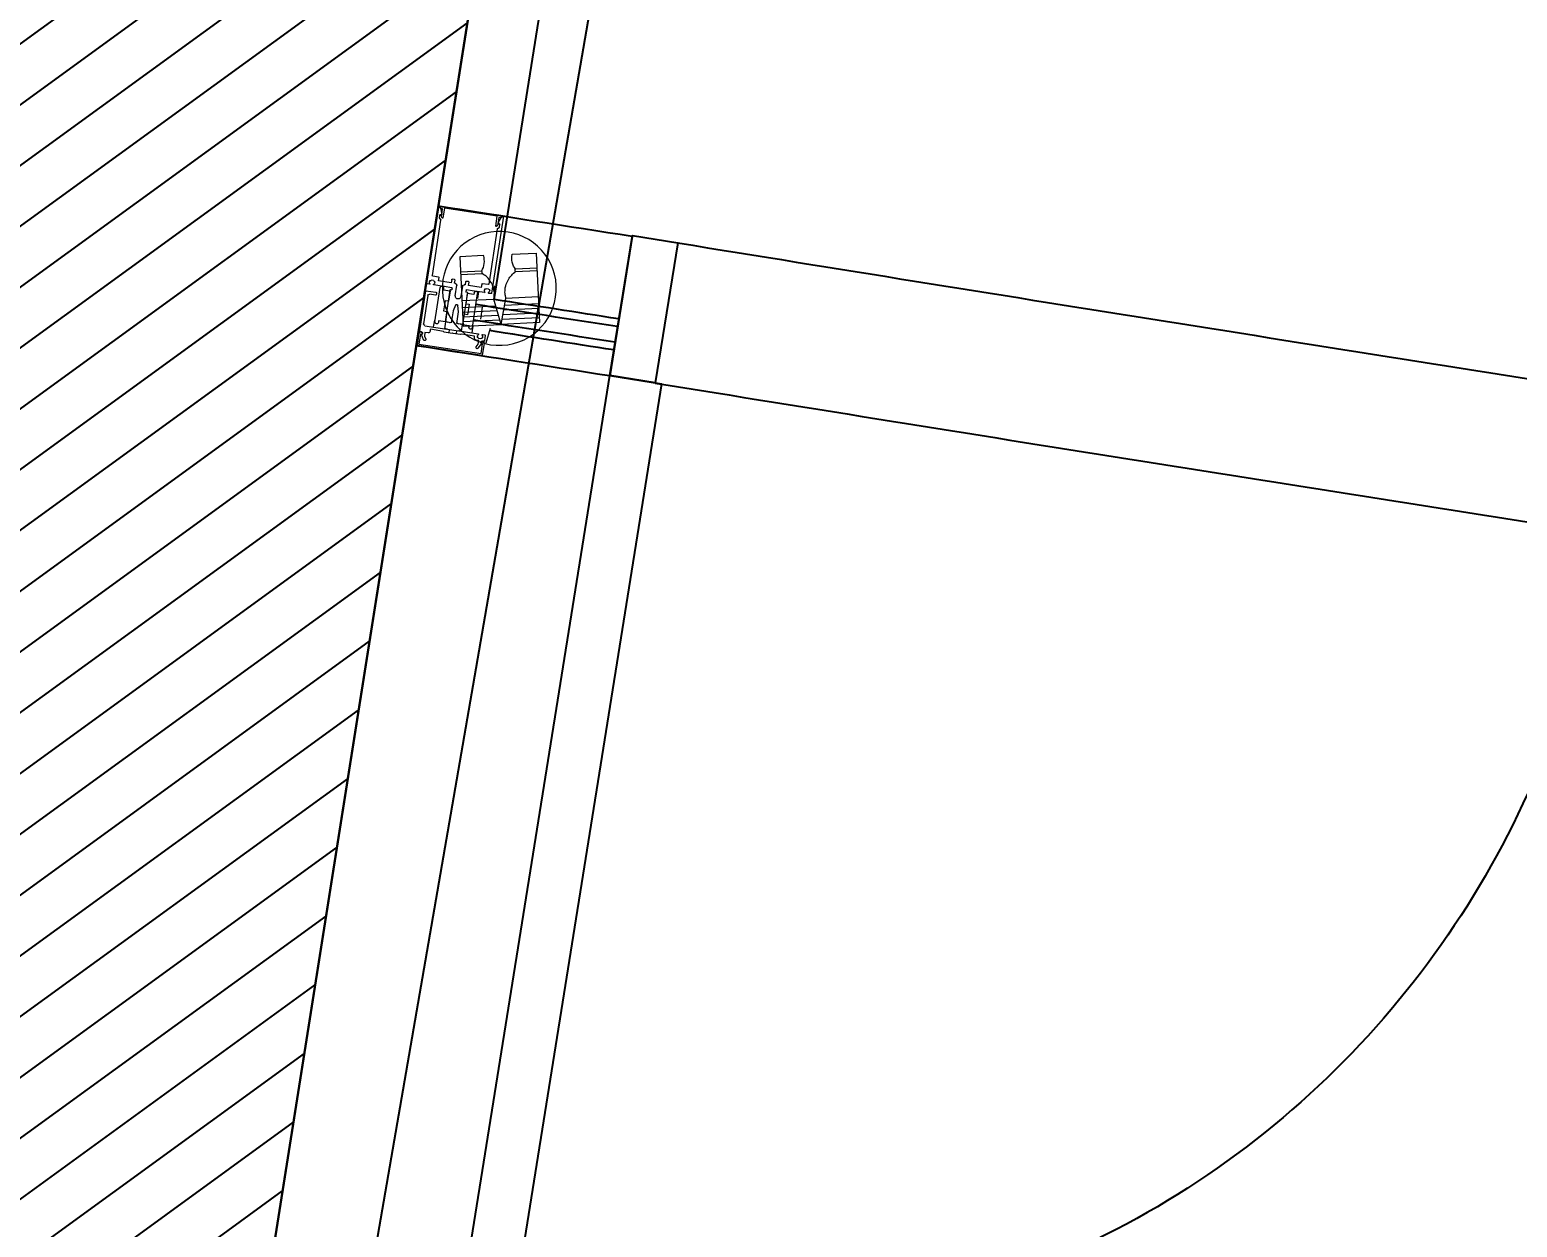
# Model space of a CAD drawing. Extents: x -678889171 to 586587, y -792238163 to 335485.
# Drawn here: x 38687 to 39821, y 48783 to 49696 of the extents above; entities that cross this region are included whole.
import ezdxf
from ezdxf.xclip import XClip

# ---------------------------------------------------------------- set-up
doc = ezdxf.new("R2010")
doc.units = 0
doc.header["$MEASUREMENT"] = 0
doc.header["$XCLIPFRAME"] = 2
doc.layers.get('0').update_dxf_attribs({"color": 8})
for name, color, linetype in [('1', 8, 'Continuous'), ('embedded HR power', 3, 'Continuous'), ('Title Block', 7, 'Continuous'), ('XR-A-9TH-FLOOR$0$A-SITE-PATT', 252, 'Continuous'), ('XR-A-9TH-FLOOR$0$A-WALL', 252, 'Continuous'), ('XR-A-col-910$0$A-COLS', 252, 'Continuous'), ('XR-A-col-910$0$A-COLS-PATT', 252, 'Continuous'), ('XR-A-TYP 00(OUTER)$0$A-DOOR', 252, 'Continuous'), ('XR-A-TYP 00(OUTER)$0$A-GLAZ', 252, 'Continuous'), ('XR-A-TYP 00(OUTER)$0$A-SITE-PATT', 252, 'Continuous'), ('XR-A-TYP 01(OUTER)$0$A-SITE-PATT', 252, 'Continuous'), ('XR-A-TYP-4TH TO 10TH (OUTER)$0$A-DIM-IN', 252, 'Continuous')]:
    doc.layers.add(name, color=color, linetype=linetype)
for name, color, linetype, lineweight in [('XR-A-col-910$0$MOD-COL', 252, 'Continuous', 50), ('XR-A-TYP 00(OUTER)$0$A-WALL-CMU', 252, 'Continuous', 50), ('XR-A-TYP 00(OUTER)$0$Main entrance$0$A-ELEV-GLAZ', 252, 'Continuous', 20), ('XR-A-TYP 01(OUTER)$0$xref units$0$A-ELEV-P1', 252, 'Continuous', 9)]:
    doc.layers.add(name, color=color, linetype=linetype, lineweight=lineweight)

# ---------------------------------------------------------------- blocks, each defined once
blk = doc.blocks.new('OO')
at = {"layer": 'Title Block', "color": 1, "lineweight": 0}
blk.add_lwpolyline([(60952.7, 178216.7, 1), (60952.7, 178129.8, 1), (60952.7, 178216.7, 0.198221), (60922.1, 178204.1, 0.198221)], format="xyb", dxfattribs=at)
for points in [[(60925.2, 178173.1), (60944.8, 178177.7), (60945.5, 178177.5), (60946.8, 178177.3), (60947.6, 178177.2), (60948.6, 178177.2), (60949.5, 178177.2), (60950.6, 178177.2), (60951.8, 178177.4), (60952.8, 178177.6), (60954.4, 178178), (60955.7, 178178.4), (60957.2, 178179.1), (60959.2, 178180.3), (60960.1, 178180.8), (60960.8, 178181.4), (60961.7, 178182.2), (60962.4, 178182.9), (60963.1, 178183.6), (60963.7, 178184.5), (60964.4, 178185.4), (60964.7, 178185.9), (60964.9, 178185.8), (60965.2, 178185.8), (60965.4, 178185.7), (60965.7, 178185.7), (60966, 178185.7), (60966.2, 178185.8), (60966.4, 178185.8), (60966.7, 178185.9), (60966.7, 178186), (60968, 178185.2), (60969.2, 178184.6), (60970.7, 178184.1), (60972.2, 178183.8), (60973.8, 178183.6), (60975.3, 178183.6), (60976.7, 178183.7), (60977.8, 178183.9), (60978.3, 178184), (60978.2, 178202.2), (60925.2, 178202.2), (60925.2, 178173.1)], [(60928.8, 178202.2), (60928.8, 178174)], [(60932.4, 178202.2), (60932.4, 178174.8)], [(60936, 178202.2), (60936, 178175.6)], [(60939.6, 178202.2), (60939.6, 178176.4)], [(60944.8, 178202.2), (60944.8, 178177.6)], [(60964.7, 178202.2), (60964.7, 178185.9)], [(60966.7, 178202.2), (60966.7, 178186)], [(60925.2, 178173.1), (60944.8, 178168.6), (60945.5, 178168.7), (60946.8, 178168.9), (60947.6, 178169), (60948.6, 178169.1), (60949.5, 178169.1), (60950.6, 178169), (60951.8, 178168.9), (60952.8, 178168.7), (60954.4, 178168.3), (60955.7, 178167.8), (60957.2, 178167.1), (60959.2, 178166), (60960.1, 178165.4), (60960.8, 178164.8), (60961.7, 178164.1), (60962.4, 178163.3), (60963.1, 178162.6), (60963.7, 178161.8), (60964.4, 178160.9), (60964.7, 178160.4), (60964.9, 178160.4), (60965.2, 178160.5), (60965.4, 178160.5), (60965.7, 178160.5), (60966, 178160.5), (60966.2, 178160.5), (60966.4, 178160.4), (60966.7, 178160.3), (60966.7, 178160.3), (60968, 178161), (60969.2, 178161.6), (60970.7, 178162.1), (60972.2, 178162.5), (60973.8, 178162.7), (60975.3, 178162.7), (60976.7, 178162.5), (60977.8, 178162.3), (60978.3, 178162.2), (60978.2, 178144), (60925.2, 178144), (60925.2, 178173.1)], [(60928.8, 178144), (60928.8, 178172.3)], [(60932.4, 178144), (60932.4, 178171.5)], [(60936, 178144), (60936, 178170.6)], [(60939.6, 178144), (60939.6, 178169.8)], [(60944.8, 178144), (60944.8, 178168.6)], [(60964.7, 178144), (60964.7, 178160.4)], [(60966.7, 178144), (60966.7, 178160.3)]]:
    blk.add_lwpolyline(points, dxfattribs=at)
blk = doc.blocks.new('*U1548')
at = {"layer": 'XR-A-col-910$0$A-COLS-PATT'}
h = blk.add_hatch(dxfattribs=at)
h.set_pattern_fill('ANSI31', color=256, scale=300)
h.set_pattern_definition([(45, (0, -1000), (-26.516504, 26.516504), [])])
h.paths.add_polyline_path([(-15833.5, 85098.8), (-15333.5, 85098.8), (-15333.5, 83798.8), (-15833.5, 83798.8)])
at = {"layer": 'XR-A-col-910$0$A-COLS'}
blk.add_lwpolyline([(-15833.5, 85098.8), (-15333.5, 85098.8), (-15333.5, 83798.8), (-15833.5, 83798.8)], close=True, dxfattribs=at)
blk = doc.blocks.new('XR-A-col-910')
at = {"layer": 'XR-A-col-910$0$MOD-COL', "rotation": 351.0171996988079}
blk.add_blockref('*U1548', (43718.2, -50021.7), dxfattribs=at)
blk = doc.blocks.new('XR-A-TYP 00(OUTER)$0$D1')
at = {"layer": 'XR-A-TYP 00(OUTER)$0$A-DOOR', "extrusion": (-2.40084e-09, -2.24279e-08, 1), "elevation": 0}
for points in [[(66309, 178847.8), (66344, 178846.8), (66346.5, 178954.8), (66311.5, 178955.7), (66309, 178847.8)], [(67073.7, 178826.6), (67108.7, 178825.7), (67111.2, 178933.7), (67076.2, 178934.6), (67073.7, 178826.6)]]:
    blk.add_lwpolyline(points, dxfattribs=at)
for points in [[(67076.2, 178934.6, -0.001328), (66346.5, 178954.8, -0.000542)], [(67073.5, 178826.4, -0.001345), (66344, 178846.8, -0.000388)], [(67089.2, 178105.8, -0.000073), (67049.2, 178106.8, -0.000073)]]:
    blk.add_lwpolyline(points, format="xyb", dxfattribs=at)
at = {"layer": 'XR-A-TYP 00(OUTER)$0$A-DOOR', "extrusion": (-2.40828e-09, -2.24517e-08, 1), "elevation": 0}
blk.add_lwpolyline([(67089.2, 178105.8), (67108.7, 178825.6), (67068.8, 178826.7), (67049.2, 178106.8)], dxfattribs=at)
at = {"layer": 'XR-A-TYP 00(OUTER)$0$A-DOOR'}
blk.add_arc((67041.7, 178805.7, 0), 698.9, 176.6234, 270.6138, dxfattribs=at)
blk = doc.blocks.new('XR-A-TYP 00(OUTER)$0$m')
at = {"layer": 'XR-A-TYP 00(OUTER)$0$Main entrance$0$A-ELEV-GLAZ'}
for p, q in [((12664.2, 190975.7, 0), (12663.8, 190966.3, 0)), ((12664.2, 190975.7, 0), (12663.8, 190966.3, 0)), ((12714.1, 190973.9, 0), (12664.2, 190975.7, 0)), ((12664.9, 190966.7, 0), (12665.2, 190974.4, 0)), ((12665.2, 190974.4, 0), (12713, 190972.7, 0)), ((12668, 190970.6, 0), (12665.7, 190966.8, 0)), ((12668.1, 190967.5, 0), (12669.5, 190969.7, 0)), ((12712, 190965.1, 0), (12709.9, 190969.1, 0)), ((12713, 190972.7, 0), (12712.8, 190965, 0)), ((12713.8, 190964.5, 0), (12714.1, 190973.9, 0)), ((12663.8, 190964.2, 0), (12662.7, 190933.4, 0)), ((12663.8, 190964.2, 0), (12663.6, 190960.2, 0)), ((12665.3, 190964.8, 0), (12664.4, 190964.8, 0)), ((12665.3, 190964.8, 0), (12664.4, 190964.8, 0)), ((12665.5, 190966.6, 0), (12664.9, 190966.7, 0)), ((12664.9, 190936.7, 0), (12665.7, 190958.5, 0)), ((12665.1, 190965, 0), (12665.5, 190965, 0)), ((12667, 190959.7, 0), (12683.8, 190959.1, 0)), ((12668, 190964.7, 0), (12668.1, 190967.5, 0)), ((12670.4, 190964.6, 0), (12668, 190964.7, 0)), ((12671.6, 190961.6, 0), (12671.6, 190963.3, 0)), ((12681.8, 190961.3, 0), (12671.6, 190961.6, 0)), ((12673.7, 190959.4, 0), (12673.6, 190954.2, 0)), ((12682.3, 190961.8, 0), (12681.8, 190961.3, 0)), ((12681.8, 190953.9, 0), (12682, 190959.2, 0)), ((12683.3, 190959.1, 0), (12682, 190959.2, 0)), ((12688.4, 190961.6, 0), (12682.3, 190961.8, 0)), ((12683.8, 190959.1, 0), (12684.1, 190958.8, 0)), ((12684.1, 190958.8, 0), (12684.5, 190959.1, 0)), ((12684.5, 190959.1, 0), (12692.7, 190958.8, 0)), ((12685.8, 190959, 0), (12685.9, 190961.7, 0)), ((12688.7, 190961.2, 0), (12688.4, 190961.6, 0)), ((12689, 190961.6, 0), (12688.7, 190961.2, 0)), ((12695, 190961.3, 0), (12689, 190961.6, 0)), ((12691.4, 190958.8, 0), (12691.5, 190961.5, 0)), ((12692.7, 190958.8, 0), (12693, 190958.4, 0)), ((12693, 190958.4, 0), (12693.3, 190958.8, 0)), ((12693.3, 190958.8, 0), (12708.1, 190958.2, 0)), ((12695.2, 190958.7, 0), (12693.9, 190958.7, 0)), ((12695.5, 190960.8, 0), (12695, 190961.3, 0)), ((12695.2, 190958.7, 0), (12695, 190953.4, 0)), ((12705.7, 190960.4, 0), (12695.5, 190960.8, 0)), ((12703.4, 190958.4, 0), (12703.2, 190953.1, 0)), ((12705.8, 190962, 0), (12705.7, 190960.4, 0)), ((12709.5, 190963.2, 0), (12707.1, 190963.3, 0)), ((12707.8, 190960.1, 0), (12707.9, 190960.4, 0)), ((12708.4, 190968.3, 0), (12709.6, 190966, 0)), ((12708.9, 190961.4, 0), (12710.8, 190961.3, 0)), ((12709.6, 190966, 0), (12709.5, 190963.2, 0)), ((12711.4, 190958.1, 0), (12713.1, 190958, 0)), ((12711.8, 190960.2, 0), (12711.8, 190960, 0)), ((12712.8, 190965, 0), (12712.1, 190965, 0)), ((12712.1, 190963.3, 0), (12712.5, 190963.3, 0)), ((12713.1, 190963, 0), (12712.3, 190963.1, 0)), ((12713.6, 190958.5, 0), (12713.7, 190962.4, 0)), ((12716.3, 190952.6, 0), (12715.1, 190964.1, 0)), ((12674, 190955.5, 0), (12673.1, 190929, 0)), ((12676.6, 190954.1, 0), (12676.7, 190955.4, 0)), ((12681.8, 190953.9, 0), (12676.6, 190954.1, 0)), ((12678.6, 190938.1, 0), (12678.9, 190946, 0)), ((12678.9, 190946, 0), (12681.5, 190945.9, 0)), ((12681.8, 190953.9, 0), (12680.9, 190929.2, 0)), ((12681.5, 190945.9, 0), (12681.8, 190953.9, 0)), ((12682.6, 190953.8, 0), (12681.8, 190953.9, 0)), ((12683.1, 190953.8, 0), (12681.8, 190953.9, 0)), ((12683, 190954.1, 0), (12682.6, 190953.8, 0)), ((12683.3, 190953.8, 0), (12683, 190954.1, 0)), ((12684.8, 190953.8, 0), (12683.3, 190953.8, 0)), ((12685.1, 190954.1, 0), (12684.8, 190953.8, 0)), ((12685.4, 190953.7, 0), (12685.1, 190954.1, 0)), ((12686.3, 190953.7, 0), (12685.4, 190953.7, 0)), ((12686, 190944.6, 0), (12686.3, 190953.7, 0)), ((12690.5, 190953.6, 0), (12690.2, 190944.5, 0)), ((12691.4, 190953.5, 0), (12690.5, 190953.6, 0)), ((12691.7, 190953.8, 0), (12691.4, 190953.5, 0)), ((12692, 190953.5, 0), (12691.7, 190953.8, 0)), ((12693.5, 190953.4, 0), (12692, 190953.5, 0)), ((12693.9, 190953.8, 0), (12693.5, 190953.4, 0)), ((12695, 190953.4, 0), (12693.7, 190953.4, 0)), ((12694.2, 190953.4, 0), (12693.9, 190953.8, 0)), ((12694.1, 190928.8, 0), (12695, 190953.4, 0)), ((12695, 190953.4, 0), (12694.2, 190953.4, 0)), ((12694.7, 190945.5, 0), (12695, 190953.4, 0)), ((12695, 190953.4, 0), (12700.2, 190953.2, 0)), ((12700.2, 190953.2, 0), (12700.2, 190954.5, 0)), ((12702.9, 190954.4, 0), (12701.9, 190928, 0)), ((12707.4, 190937.8, 0), (12707.7, 190946.9, 0)), ((12670.6, 190935.2, 0), (12666.1, 190935.4, 0)), ((12671.1, 190933.7, 0), (12671.2, 190934.5, 0)), ((12681.2, 190938, 0), (12678.6, 190938.1, 0)), ((12680.9, 190930.1, 0), (12681.2, 190938, 0)), ((12687, 190940, 0), (12686, 190944.6, 0)), ((12690.2, 190944.5, 0), (12688.8, 190939.9, 0)), ((12694.2, 190929.6, 0), (12694.5, 190937.5, 0)), ((12694.5, 190937.5, 0), (12697.1, 190937.4, 0)), ((12697.4, 190945.4, 0), (12694.7, 190945.5, 0)), ((12697.1, 190937.4, 0), (12697.4, 190945.4, 0)), ((12662.5, 190927.7, 0), (12660.3, 190868.4)), ((12662.5, 190927.7, 0), (12660.3, 190868.4)), ((12662.7, 190933.4, 0), (12670.5, 190933.1, 0)), ((12664.6, 190928, 0), (12662.9, 190928.1, 0)), ((12664.2, 190925.9, 0), (12664.2, 190926.1, 0)), ((12667.1, 190924.7, 0), (12665.2, 190924.8, 0)), ((12675.4, 190927.6, 0), (12667.9, 190927.9, 0)), ((12668.2, 190926, 0), (12668.2, 190925.8, 0)), ((12670.9, 190924.2, 0), (12670.8, 190921.7, 0)), ((12680.7, 190923.8, 0), (12670.9, 190924.2, 0)), ((12675.7, 190927.3, 0), (12675.4, 190927.6, 0)), ((12675.7, 190928.9, 0), (12675.8, 190930.3, 0)), ((12676, 190927.6, 0), (12675.7, 190927.3, 0)), ((12675.8, 190930.3, 0), (12680.9, 190930.1, 0)), ((12681.9, 190927.4, 0), (12676, 190927.6, 0)), ((12680.6, 190921.4, 0), (12680.7, 190923.8, 0)), ((12681.1, 190929, 0), (12682, 190929, 0)), ((12682.2, 190928.8, 0), (12682.1, 190927.6, 0)), ((12683.9, 190923.7, 0), (12683.2, 190923.7, 0)), ((12683.2, 190923.7, 0), (12683.2, 190921.3, 0)), ((12685.5, 190933, 0), (12685.3, 190924.9, 0)), ((12689.5, 190924.8, 0), (12689.8, 190932.8, 0)), ((12691.4, 190923.4, 0), (12690.7, 190923.5, 0)), ((12691.3, 190921, 0), (12691.4, 190923.4, 0)), ((12692.8, 190927.2, 0), (12692.9, 190928.4, 0)), ((12698.9, 190926.8, 0), (12693, 190927, 0)), ((12693.1, 190928.6, 0), (12693.9, 190928.6, 0)), ((12703.7, 190923, 0), (12693.9, 190923.3, 0)), ((12693.9, 190923.3, 0), (12693.9, 190920.9, 0)), ((12699.3, 190929.4, 0), (12694.2, 190929.6, 0)), ((12699.2, 190926.5, 0), (12698.9, 190926.8, 0)), ((12699.5, 190926.8, 0), (12699.2, 190926.5, 0)), ((12699.3, 190928.1, 0), (12699.3, 190929.4, 0)), ((12707, 190926.5, 0), (12699.5, 190926.8, 0)), ((12702.3, 190926.7, 0), (12702.5, 190932, 0)), ((12706.6, 190924.4, 0), (12706.6, 190924.6, 0)), ((12709.5, 190923.2, 0), (12707.6, 190923.3, 0)), ((12712, 190926.3, 0), (12710.3, 190926.4, 0)), ((12710.3, 190866.6), (12712.4, 190925.9, 0)), ((12710.6, 190924.5, 0), (12710.5, 190924.2, 0)), ((12715.5, 190931.5, 0), (12713.5, 190920.1, 0)), ((12665.5, 190921.1, 0), (12664, 190878.4)), ((12670.4, 190921.3, 0), (12666, 190921.5, 0)), ((12682.7, 190920.9, 0), (12681, 190920.9, 0)), ((12693.4, 190920.5, 0), (12691.7, 190920.6, 0)), ((12703.7, 190920.6, 0), (12703.7, 190923, 0)), ((12708.5, 190920, 0), (12704.1, 190920.1, 0)), ((12707.4, 190876.8), (12708.9, 190919.5, 0)), ((12662.4, 190876.9), (12664, 190878.4)), ((12660.7, 190868.2), (12661.9, 190869.3)), ((12661.9, 190869.3), (12663.9, 190874.2)), ((12662.4, 190874.9), (12662.4, 190876.9)), ((12663.9, 190874.2), (12663, 190874.3)), ((12708.1, 190872.7), (12707.2, 190872.7)), ((12707.2, 190872.7), (12708.9, 190867.7)), ((12707.4, 190876.8), (12708.8, 190875.3)), ((12708.8, 190875.3), (12708.7, 190873.3)), ((12708.9, 190867.7), (12709.9, 190866.5))]:
    blk.add_line(p, q, dxfattribs=at)
at = {"layer": 'XR-A-TYP 00(OUTER)$0$Main entrance$0$A-ELEV-GLAZ', "elevation": 0}
blk.add_lwpolyline([(12709.6, 190866, 0.668179), (12709.8, 190866.3), (12708.1, 190868.2), (12707.1, 190868.2), (12707.2, 190872.7), (12707.9, 190872.7), (12706.6, 190875.1, 0.767327), (12706, 190875), (12705.7, 190867.4), (12665, 190868.9), (12665.2, 190876.4, 0.767327), (12664.7, 190876.6), (12663.2, 190874.3), (12663.9, 190874.2), (12663.7, 190869.7), (12662.7, 190869.8), (12660.8, 190868.1, 0.668179), (12661, 190867.7)], format="xyb", close=True, dxfattribs=at)
at = {"layer": 'XR-A-TYP 00(OUTER)$0$Main entrance$0$A-ELEV-GLAZ'}
for centre, radius, start, end in [((12668.8, 190970.1, 0), 0.847, 327.9564, 147.9564), ((12709.2, 190968.7, 0), 0.847, 27.9564, 207.9564), ((12665.1, 190966.2, 0), 1.27, 177.9564, 267.9564), ((12664.4, 190964.1, 0), 0.635, 87.9564, 177.9564), ((12664.4, 190964.1, 0), 0.635, 87.9564, 177.9564), ((12665.3, 190965.8, 0), 1.06, 267.9564, 69.2935), ((12665.5, 190965.8, 0), 0.847, 267.9564, 87.9564), ((12666.9, 190958.4, 0), 1.27, 87.9564, 177.9564), ((12670.4, 190963.3, 0), 1.27, 357.9564, 87.9564), ((12707.1, 190962, 0), 1.27, 87.9564, 177.9564), ((12709.7, 190960.1, 0), 1.91, 177.9564, 223.1461), ((12708.9, 190960.3, 0), 1.06, 87.9564, 177.9564), ((12708.1, 190958.5, 0), 0.318, 267.9564, 43.1461), ((12710.8, 190960.2, 0), 1.06, 357.9564, 87.9564), ((12711.4, 190958.4, 0), 0.318, 132.7668, 267.9564), ((12712.3, 190964.1, 0), 1.06, 106.6194, 267.9564), ((12712.1, 190964.1, 0), 0.847, 87.9564, 267.9564), ((12709.9, 190960.1, 0), 1.91, 312.7668, 357.9564), ((12712.5, 190964.5, 0), 1.27, 267.9564, 357.9564), ((12713.1, 190962.4, 0), 0.635, 357.9564, 87.9564), ((12713.2, 190958.5, 0), 0.423, 267.9564, 357.9564), ((12675.4, 190955.4, 0), 1.32, 357.9564, 177.9564), ((12701.5, 190954.5, 0), 1.32, 357.9564, 177.9564), ((12666.2, 190936.6, 0), 1.27, 177.9564, 267.9564), ((12670.5, 190934.6, 0), 0.635, 357.9564, 87.9564), ((12687.7, 190932.9, 0), 2.12, 357.9564, 177.9564), ((12687.9, 190940.2, 0), 0.911, 192.9564, 342.9564), ((12662.9, 190927.6, 0), 0.423, 87.9564, 177.9564), ((12666.1, 190926.1, 0), 1.91, 132.7668, 177.9564), ((12665.3, 190925.9, 0), 1.06, 177.9564, 267.9564), ((12664.6, 190927.7, 0), 0.318, 312.7668, 87.9564), ((12667.1, 190925.8, 0), 1.06, 267.9564, 357.9564), ((12667.9, 190927.6, 0), 0.318, 87.9564, 223.1461), ((12666.3, 190926, 0), 1.91, 357.9564, 43.1461), ((12670.5, 190933.7, 0), 0.635, 267.9564, 357.9564), ((12674.4, 190929, 0), 1.32, 177.9564, 357.9564), ((12681.1, 190929.2, 0), 0.212, 177.9564, 267.9564), ((12681.9, 190927.6, 0), 0.212, 267.9564, 357.9564), ((12681.9, 190928.8, 0), 0.212, 357.9564, 87.9564), ((12684, 190925, 0), 1.27, 267.9564, 357.9564), ((12690.8, 190924.7, 0), 1.27, 177.9564, 267.9564), ((12693, 190927.2, 0), 0.212, 177.9564, 267.9564), ((12693.1, 190928.4, 0), 0.212, 87.9564, 177.9564), ((12693.9, 190928.8, 0), 0.212, 267.9564, 357.9564), ((12700.6, 190928, 0), 1.32, 177.9564, 357.9564), ((12708.5, 190924.5, 0), 1.91, 132.7668, 177.9564), ((12707.6, 190924.4, 0), 1.06, 177.9564, 267.9564), ((12707, 190926.2, 0), 0.318, 312.7668, 87.9564), ((12709.5, 190924.3, 0), 1.06, 267.9564, 357.9564), ((12710.3, 190926.1, 0), 0.318, 87.9564, 223.1461), ((12708.6, 190924.5, 0), 1.91, 357.9564, 43.1461), ((12712, 190925.9, 0), 0.423, 357.9564, 87.9564), ((12665.9, 190921.1, 0), 0.423, 87.9564, 177.9564), ((12670.4, 190921.7, 0), 0.423, 267.9564, 357.9564), ((12681, 190921.4, 0), 0.423, 177.9564, 267.9564), ((12682.7, 190921.3, 0), 0.423, 267.9564, 357.9564), ((12691.7, 190921, 0), 0.423, 177.9564, 267.9564), ((12693.4, 190920.9, 0), 0.423, 267.9564, 357.9564), ((12704.1, 190920.5, 0), 0.423, 177.9564, 267.9564), ((12708.5, 190919.5, 0), 0.423, 357.9564, 87.9564), ((12660.6, 190868.4), 0.211, 177.9564, 312.9564), ((12663, 190874.9), 0.635, 177.9564, 267.9564), ((12708.1, 190873.3), 0.635, 267.9564, 357.9564), ((12710.1, 190866.6), 0.211, 222.9564, 357.9564)]:
    blk.add_arc(centre, radius, start, end, dxfattribs=at)
blk = doc.blocks.new('XR-A-TYP 00(OUTER)')
at = {"layer": 'XR-A-TYP 00(OUTER)$0$A-GLAZ'}
blk.add_line((41946.3, 36016.5), (41929.2, 35910.1), dxfattribs=at)
for radius, start, end in [(623210.7, 81.1307684, 81.1445359), (623141, 81.1308221, 81.1408532), (623147, 81.1308221, 81.1396312), (623129, 81.1308221, 81.1408493), (623123, 81.1308221, 81.1396292), (623103, 81.1308221, 81.1445359)]:
    blk.add_arc((-54140.2, -579742.4), radius, start, end, dxfattribs=at)
at = {"layer": 'XR-A-TYP 00(OUTER)$0$A-SITE-PATT', "xscale": -0.9999999999999992, "rotation": 169.3025383172472}
blk.add_blockref('XR-A-TYP 00(OUTER)$0$m', (64788, 225940.7), dxfattribs=at)
at = {"layer": 'XR-A-TYP 00(OUTER)$0$A-WALL-CMU', "xscale": -0.9999999999999998, "rotation": 349.3594431727224}
blk.add_blockref('XR-A-TYP 00(OUTER)$0$D1', (74864.3, -152231.7, 0), dxfattribs=at)
blk = doc.blocks.new('XR-A-TYP-4TH TO 10TH (OUTER)')
at = {"layer": 'XR-A-TYP-4TH TO 10TH (OUTER)$0$A-DIM-IN'}
ref = blk.add_blockref('XR-A-TYP 00(OUTER)', (0, 0), dxfattribs=at)
XClip(ref).set_block_clipping_path([(19908.0302680896, -24395.0039034439), (141486.3941120692, 77630.6383366612)])
blk = doc.blocks.new('XR-A-TYP 01(OUTER)')
at = {"layer": 'XR-A-TYP 01(OUTER)$0$A-SITE-PATT'}
blk.add_arc((-69408.6, -660563.7, 0), 706568.4, 80.2654472, 81.0518577, dxfattribs=at)
at = {"layer": 'XR-A-TYP 01(OUTER)$0$xref units$0$A-ELEV-P1', "extrusion": (1.74258e-08, -2.9887e-09, 1)}
blk.add_lwpolyline([(50060.7, 35831.3, 0.003513), (40491.4, 37405.4)], format="xyb", dxfattribs=at)

msp = doc.modelspace()

# ---------------------------------------------------------------- linework, layer by layer
at = {"color": 240, "true_color": 0xed1f24}
msp.add_line((39040.8, 49490.5), (39110.4, 49928.8), dxfattribs=at)
at = {"layer": '1', "color": 4}
msp.add_line((38693.4, 47280.7), (39141.8, 49872.8), dxfattribs=at)
at = {"layer": 'XR-A-9TH-FLOOR$0$A-WALL'}
msp.add_lwpolyline([(38695.7, 48387.3), (38742.5, 48683.6), (38856.5, 48665.6), (39059.5, 49949.7), (38565.7, 50027.7), (38362.7, 48743.7), (38496.9, 48721.9), (38448.9, 48426.1)], dxfattribs=at)

# ---------------------------------------------------------------- block references
at = {"layer": 'embedded HR power', "rotation": 92.80701736314703}
msp.add_blockref('OO', (219989.1, -2655.1, 0), dxfattribs=at)
at = {"layer": 'XR-A-9TH-FLOOR$0$A-SITE-PATT'}
for name in ['XR-A-TYP-4TH TO 10TH (OUTER)', 'XR-A-TYP 01(OUTER)']:
    msp.add_blockref(name, (-2800.4, 13522.1), dxfattribs=at)
at = {"layer": 'XR-A-9TH-FLOOR$0$A-WALL'}
msp.add_blockref('XR-A-col-910', (-2800.4, 13522.1), dxfattribs=at)

doc.saveas('drawing.dxf')
